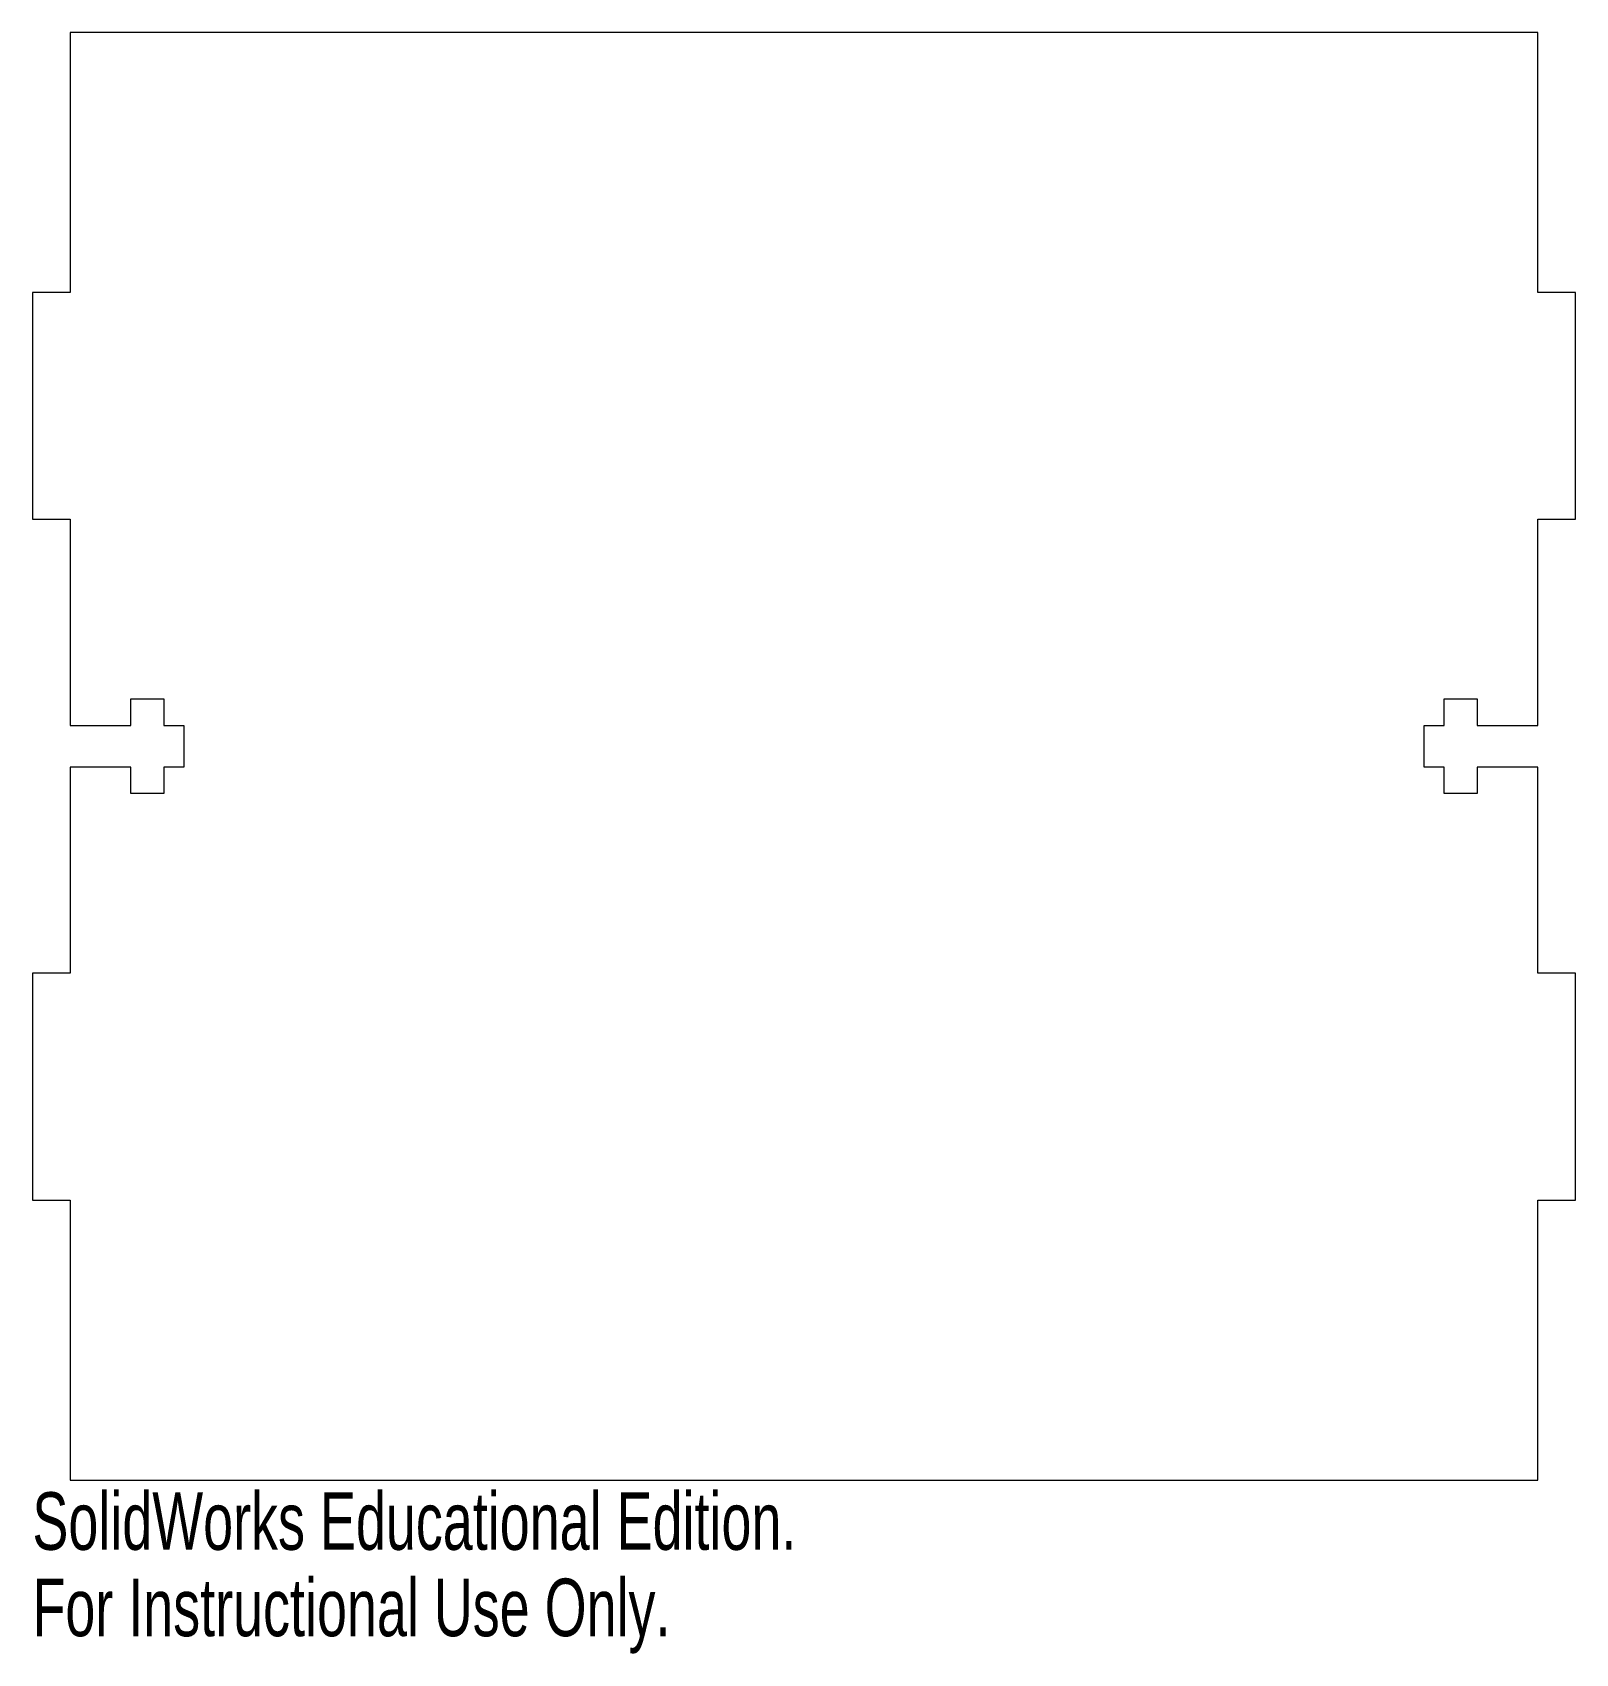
# Model space of a CAD drawing. Header units: inches. Extents: x -0.12 to 4.97, y -0.57 to 4.78.
import ezdxf

# ---------------------------------------------------------------- set-up
doc = ezdxf.new("R2010")
doc.units = ezdxf.units.IN
doc.header["$MEASUREMENT"] = 0
doc.styles.add('SLDTEXTSTYLE0', font='TXT', dxfattribs={"width": 0.7})

msp = doc.modelspace()

# ---------------------------------------------------------------- linework, layer by layer
at = {"color": 7, "linetype": 'Continuous', "lineweight": 15}
for p, q in [((0, 4.78395), (0, 3.925)), ((4.85, 4.78395), (0, 4.78395)), ((4.85, 3.925), (4.85, 4.78395)), ((-0.125, 3.925), (-0.125, 3.175)), ((0, 3.925), (-0.125, 3.925)), ((4.975, 3.925), (4.85, 3.925)), ((4.975, 3.175), (4.975, 3.925)), ((-0.125, 3.175), (0, 3.175)), ((0, 3.175), (0, 2.494)), ((4.85, 3.175), (4.975, 3.175)), ((4.85, 2.494), (4.85, 3.175)), ((0.2, 2.58125), (0.309375, 2.58125)), ((0.2, 2.494), (0.2, 2.58125)), ((0.309375, 2.58125), (0.309375, 2.494)), ((4.540625, 2.58125), (4.65, 2.58125)), ((4.540625, 2.494), (4.540625, 2.58125)), ((4.65, 2.58125), (4.65, 2.494)), ((0, 2.494), (0.2, 2.494)), ((0.309375, 2.494), (0.375, 2.494)), ((0.375, 2.494), (0.375, 2.356)), ((4.475, 2.494), (4.540625, 2.494)), ((4.475, 2.356), (4.475, 2.494)), ((4.65, 2.494), (4.85, 2.494)), ((0, 2.356), (0, 1.675)), ((0.2, 2.356), (0, 2.356)), ((0.2, 2.26875), (0.2, 2.356)), ((0.309375, 2.356), (0.309375, 2.26875)), ((0.375, 2.356), (0.309375, 2.356)), ((4.540625, 2.356), (4.475, 2.356)), ((4.540625, 2.26875), (4.540625, 2.356)), ((4.65, 2.356), (4.65, 2.26875)), ((4.85, 2.356), (4.65, 2.356)), ((4.85, 1.675), (4.85, 2.356)), ((0.309375, 2.26875), (0.2, 2.26875)), ((4.65, 2.26875), (4.540625, 2.26875)), ((-0.125, 1.675), (-0.125, 0.925)), ((0, 1.675), (-0.125, 1.675)), ((4.975, 1.675), (4.85, 1.675)), ((4.975, 0.925), (4.975, 1.675)), ((-0.125, 0.925), (0, 0.925)), ((0, 0.925), (0, 0)), ((4.85, 0.925), (4.975, 0.925)), ((4.85, 0), (4.85, 0.925)), ((0, 0), (4.85, 0))]:
    msp.add_line(p, q, dxfattribs=at)

# ---------------------------------------------------------------- texts
at = {"color": 7, "linetype": 'Continuous', "char_height": 0.1903, "attachment_point": 1, "style": 'SLDTEXTSTYLE0'}
for s, insert in [('SolidWorks Educational Edition.', (-0.125, -0.04014)), ('For Instructional Use Only.', (-0.125, -0.32559))]:
    msp.add_mtext(s, dxfattribs=dict(at, insert=insert))

doc.saveas('drawing.dxf')
